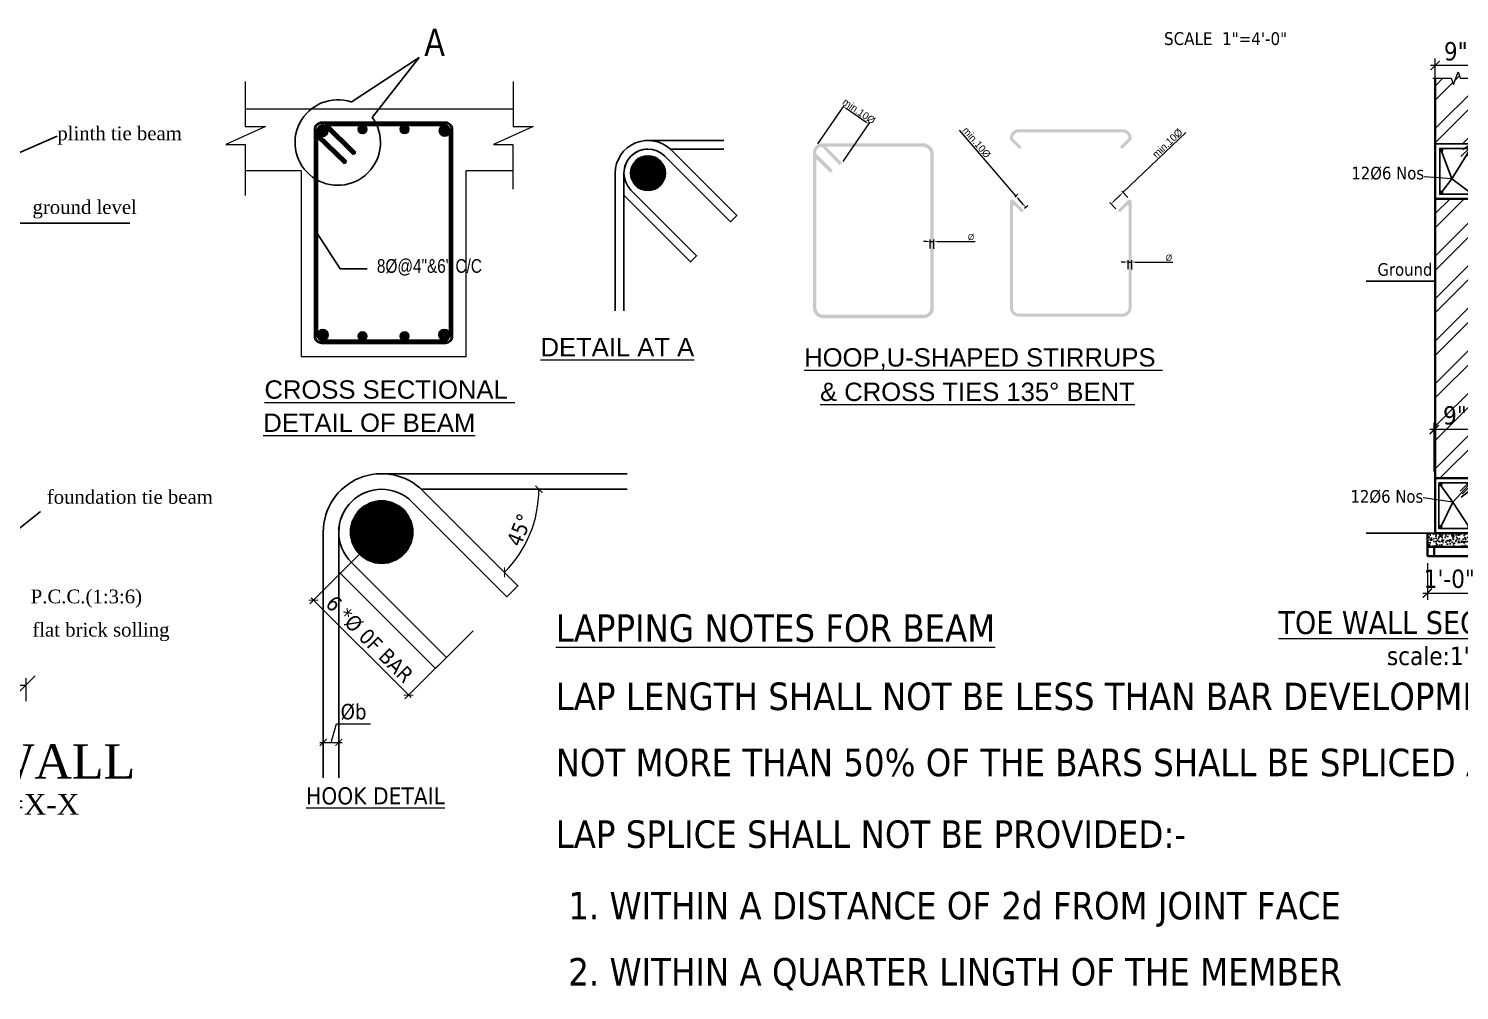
# Model space of a CAD drawing. Header units: inches. Extents: x 130993 to 274375, y -5108 to 103559.
# Drawn here: x 151888 to 152512, y 50252 to 50672 of the extents above; entities that cross this region are included whole.
import ezdxf

# ---------------------------------------------------------------- set-up
doc = ezdxf.new("R2010")
doc.units = ezdxf.units.IN
doc.header["$MEASUREMENT"] = 0
doc.header["$PDMODE"] = 2
doc.header["$PDSIZE"] = -3
for name, color, linetype, lineweight in [('1', 7, 'Continuous', 25), ('2dimension', 121, 'Continuous', 13), ('BAR', 5, 'Continuous', 40), ('Binder', 32, 'Continuous', 35), ('DIM', 5, 'Continuous', 9), ('DIMENSION', 142, 'Continuous', 20), ('dimensions', 180, 'Continuous', 18), ('Hatach', 8, 'Continuous', 5), ('HATCH', 9, 'Continuous', 9), ('INDEX LINE', 4, 'Continuous', 13), ('rcc bar', 7, 'Continuous', 60), ('Steel', 73, 'Continuous', 40), ('Stru. Surface Line', 7, 'Continuous', 15), ('TEXT', 181, 'Continuous', 13), ('TEXTT', 7, 'Continuous', 13), ('title text 1', 5, 'Continuous', 15), ('wall', 1, 'Continuous', 30)]:
    doc.layers.add(name, color=color, linetype=linetype, lineweight=lineweight)
for name, color, linetype in [('ELEVATION', 7, 'Continuous'), ('Steel Hatch', 7, 'Continuous'), ('STIRRUP', 10, 'Continuous')]:
    doc.layers.add(name, color=color, linetype=linetype)
doc.styles.add('1.8', font='times.ttf', dxfattribs={"width": 0.8, "height": 8})
doc.styles.add('Arial', font='arial.ttf', dxfattribs={"width": 0.8, "height": 200})
doc.styles.add('CENTURY', font='GOTHIC.TTF')
doc.styles.add('samar', font='times.ttf')
doc.styles.add('TAHOMA', font='tahoma.ttf', dxfattribs={"height": 9})
doc.dimstyles.new('1-4', dxfattribs={"dimscale": 0, "dimtxt": 8, "dimasz": 4, "dimexe": 3, "dimexo": 3, "dimgap": 2, "dimtad": 1, "dimdec": 0, "dimlfac": 0.5, "dimzin": 3, "dimdsep": 46, "dimlunit": 4, "dimtxsty": 'TAHOMA', "dimblk1": 'ARCHTICK', "dimblk2": 'ARCHTICK', "dimsah": 1, "dimcen": 0, "dimdle": 2, "dimclrd": 6, "dimclre": 6, "dimclrt": 7, "dimadec": 0, "dimazin": 0, "dimtfac": 0.333333, "dimtdec": 0, "dimtmove": 1, "dimatfit": 2, "dimfxl": 1, "dimtolj": 1, "dimtzin": 0, "dimlwd": -1, "dimlwe": -1, "dimarcsym": 0})
doc.dimstyles.new('1.4', dxfattribs={"dimscale": 0, "dimtxt": 6, "dimasz": 0.5, "dimexe": 2, "dimexo": 9, "dimgap": 2, "dimtad": 1, "dimdec": 0, "dimlfac": 0.5, "dimzin": 3, "dimdsep": 46, "dimlunit": 4, "dimtxsty": 'TAHOMA', "dimblk": 'DIM', "dimcen": 3, "dimdle": 3, "dimse1": 1, "dimse2": 1, "dimclrd": 256, "dimclre": 256, "dimclrt": 7, "dimadec": 1, "dimazin": 2, "dimtfac": 1, "dimtdec": 0, "dimtix": 1, "dimtofl": 0, "dimtmove": 2, "dimatfit": 3, "dimldrblk": 'ARW', "dimfxl": 1, "dimfrac": 2, "dimtolj": 2, "dimtzin": 0, "dimarcsym": 0})
doc.dimstyles.new('1.5', dxfattribs={"dimscale": 0.1875, "dimtxt": 8, "dimasz": 8, "dimexe": 4, "dimexo": 4, "dimgap": 2, "dimtad": 1, "dimdec": 1, "dimzin": 3, "dimlunit": 4, "dimtxsty": 'CENTURY', "dimcen": 4, "dimclrd": 5, "dimclre": 5, "dimclrt": 7, "dimadec": 0, "dimazin": 0, "dimtfac": 1, "dimtdec": 1, "dimtix": 1, "dimtmove": 0, "dimatfit": 3, "dimfxl": 1, "dimfrac": 1, "dimlwd": 0, "dimlwe": 0, "dimarcsym": 0})
doc.dimstyles.new('samar 1-24 (small)', dxfattribs={"dimtxt": 16, "dimasz": 8, "dimexe": 7, "dimexo": 1, "dimgap": 0.5, "dimtad": 1, "dimdec": 0, "dimlfac": 0.25, "dimzin": 3, "dimdsep": 46, "dimlunit": 4, "dimtxsty": 'samar', "dimblk": 'OBLIQUE', "dimcen": 0.09, "dimclrd": 256, "dimclre": 256, "dimclrt": 256, "dimadec": 0, "dimazin": 0, "dimtfac": 1, "dimtdec": 0, "dimtix": 1, "dimtmove": 1, "dimatfit": 2, "dimldrblk": 'Arrow 1', "dimfxl": 3, "dimfxlon": 1, "dimtolj": 1, "dimtzin": 0, "dimlwd": -1, "dimlwe": -1, "dimarcsym": 0})
pattern_1 = [(45, (-194.85, 76.41), (-9.2807765, 9.2807765), []), (45, (-188.663, 76.41), (-9.2807765, 9.2807765), [])]

# ---------------------------------------------------------------- blocks, each defined once
blk = doc.blocks.new('_Oblique')
at = {"color": 0, "linetype": 'ByBlock', "lineweight": -2}
blk.add_line((-0.5, -0.5), (0.5, 0.5), dxfattribs=at)
blk = doc.blocks.new('Arrow 1')
at = {"layer": '1'}
blk.add_hatch(color=256, dxfattribs=at).paths.add_polyline_path([(-1.008, 0.424), (-1.008, -0.424), (-0.008, 0)])
blk = doc.blocks.new('*D30')
at = {"layer": 'Defpoints', "color": 0, "ltscale": 0.1, "transparency": 16777216}
for p in [(-122.94, 135.91), (-62.94, 135.91), (-62.94, 117.05)]:
    blk.add_point(p, dxfattribs=at)
at = {"layer": 'dimensions', "ltscale": 0.1, "transparency": 16777216}
for p, q in [((-122.94, 120.05), (-122.94, 110.05)), ((-62.94, 120.05), (-62.94, 110.05)), ((-122.94, 117.05), (-62.94, 117.05))]:
    blk.add_line(p, q, dxfattribs=at)
at = {"layer": 'dimensions', "ltscale": 0.1, "transparency": 16777216, "xscale": 8, "yscale": 8, "zscale": 8, "rotation": 180}
blk.add_blockref('_Oblique', (-122.94, 117.05), dxfattribs=at)
at = {"layer": 'dimensions', "ltscale": 0.1, "transparency": 16777216, "xscale": 8, "yscale": 8, "zscale": 8}
blk.add_blockref('_Oblique', (-62.94, 117.05), dxfattribs=at)
at = {"layer": 'dimensions', "ltscale": 0.1, "transparency": 16777216, "insert": (-92.94, 125.69), "char_height": 16, "attachment_point": 5, "style": 'samar'}
blk.add_mtext('\\A1;1\'-3"', dxfattribs=at)
blk = doc.blocks.new('*D69')
at = {"layer": 'Defpoints', "color": 0}
for p in [(56445.32, 13495.65), (56447.91, 13492.95), (56442.74, 13488.02)]:
    blk.add_point(p, dxfattribs=at)
at = {"layer": 'DIMENSION', "color": 5, "lineweight": 0}
for p, q in [((56445.32, 13495.65), (56472.73, 13521.8)), ((56447.39, 13493.49), (56444.81, 13496.2)), ((56442.23, 13488.57), (56439.64, 13491.27)), ((56441.25, 13491.77), (56444.24, 13494.62))]:
    blk.add_line(p, q, dxfattribs=at)
at = {"layer": 'DIMENSION', "color": 5}
for points in [[(56441.07, 13491.95), (56441.42, 13491.58), (56440.16, 13490.73)], [(56444.07, 13494.8), (56444.41, 13494.44), (56445.32, 13495.65)]]:
    blk.add_solid(points, dxfattribs=at)
at = {"layer": 'DIMENSION', "color": 7, "insert": (56464.77, 13517.17), "char_height": 2.625, "attachment_point": 5, "rotation": 43.64959, "style": 'CENTURY'}
blk.add_mtext('{\\H1.2143x;min.10%%C}', dxfattribs=at)
blk = doc.blocks.new('*D70')
at = {"layer": 'Defpoints', "color": 0}
for p in [(56400.01, 13495.36), (56404.32, 13490.34), (56402.92, 13489.14)]:
    blk.add_point(p, dxfattribs=at)
at = {"layer": 'DIMENSION', "color": 5, "lineweight": 0}
for p, q in [((56398.62, 13494.16), (56373.96, 13522.91)), ((56399.45, 13494.87), (56398.05, 13493.67)), ((56401.94, 13490.28), (56399.59, 13493.02)), ((56403.75, 13489.85), (56402.35, 13488.65))]:
    blk.add_line(p, q, dxfattribs=at)
at = {"layer": 'DIMENSION', "color": 5}
for points in [[(56399.78, 13493.18), (56399.4, 13492.86), (56398.62, 13494.16)], [(56402.13, 13490.44), (56401.75, 13490.12), (56402.92, 13489.14)]]:
    blk.add_solid(points, dxfattribs=at)
at = {"layer": 'DIMENSION', "color": 7, "insert": (56381.42, 13517.51), "char_height": 2.625, "attachment_point": 5, "rotation": 310.61836, "style": 'CENTURY'}
blk.add_mtext('{\\H1.2143x;min.10%%C}', dxfattribs=at)
blk = doc.blocks.new('*D71')
at = {"layer": 'Defpoints', "color": 0}
for p in [(56323.31, 13533.17), (56311.65, 13516.26), (56322.72, 13508.63)]:
    blk.add_point(p, dxfattribs=at)
at = {"layer": 'DIMENSION', "color": 5, "lineweight": 0}
for p, q in [((56312.08, 13516.88), (56323.74, 13533.78)), ((56333.14, 13526.38), (56324.54, 13532.32)), ((56323.14, 13509.25), (56334.8, 13526.15))]:
    blk.add_line(p, q, dxfattribs=at)
at = {"layer": 'DIMENSION', "color": 5}
for points in [[(56324.69, 13532.52), (56324.4, 13532.11), (56323.31, 13533.17)], [(56333.28, 13526.59), (56333, 13526.18), (56334.38, 13525.53)]]:
    blk.add_solid(points, dxfattribs=at)
at = {"layer": 'DIMENSION', "color": 7, "insert": (56330.06, 13531.12), "char_height": 2.625, "attachment_point": 5, "rotation": 325.40331, "style": 'CENTURY'}
blk.add_mtext('{\\H1.2143x;min.10%%C}', dxfattribs=at)
blk = doc.blocks.new('*D72')
at = {"layer": 'Defpoints', "color": 0}
for p in [(56449.14, 13465.32), (56447.58, 13461.47), (56449.14, 13461.28)]:
    blk.add_point(p, dxfattribs=at)
at = {"layer": 'DIMENSION', "color": 5, "lineweight": 0}
for p, q in [((56446.08, 13465.32), (56444.58, 13465.32)), ((56447.58, 13462.22), (56447.58, 13466.07)), ((56447.58, 13465.32), (56449.14, 13465.32)), ((56449.14, 13462.03), (56449.14, 13466.07)), ((56450.64, 13465.32), (56467.14, 13465.32))]:
    blk.add_line(p, q, dxfattribs=at)
at = {"layer": 'DIMENSION', "color": 5}
for points in [[(56446.08, 13465.57), (56446.08, 13465.07), (56447.58, 13465.32)], [(56450.64, 13465.57), (56450.64, 13465.07), (56449.14, 13465.32)]]:
    blk.add_solid(points, dxfattribs=at)
at = {"layer": 'DIMENSION', "color": 7, "insert": (56465.39, 13467.16), "char_height": 2.625, "attachment_point": 5, "style": 'CENTURY'}
blk.add_mtext('%%C', dxfattribs=at)
blk = doc.blocks.new('*D73')
at = {"layer": 'Defpoints', "color": 0}
for p in [(56362.75, 13474.33), (56361.19, 13470.48), (56362.75, 13470.29)]:
    blk.add_point(p, dxfattribs=at)
at = {"layer": 'DIMENSION', "color": 5, "lineweight": 0}
for p, q in [((56359.69, 13474.33), (56358.19, 13474.33)), ((56361.19, 13471.23), (56361.19, 13475.08)), ((56361.19, 13474.33), (56362.75, 13474.33)), ((56362.75, 13471.04), (56362.75, 13475.08)), ((56364.25, 13474.33), (56380.75, 13474.33))]:
    blk.add_line(p, q, dxfattribs=at)
at = {"layer": 'DIMENSION', "color": 5}
for points in [[(56359.69, 13474.58), (56359.69, 13474.08), (56361.19, 13474.33)], [(56364.25, 13474.58), (56364.25, 13474.08), (56362.75, 13474.33)]]:
    blk.add_solid(points, dxfattribs=at)
at = {"layer": 'DIMENSION', "color": 7, "insert": (56379, 13476.17), "char_height": 2.625, "attachment_point": 5, "style": 'CENTURY'}
blk.add_mtext('%%C', dxfattribs=at)
blk = doc.blocks.new('_ArchTick')
at = {"color": 0, "linetype": 'ByBlock', "const_width": 0.15}
blk.add_lwpolyline([(-0.5, -0.5), (0.5, 0.5)], dxfattribs=at)
blk = doc.blocks.new('*D66')
at = {"layer": 'Defpoints', "color": 0, "ltscale": 0.5}
for p in [(56273.41, 13340.32), (56393.23, 13340.32), (56274.33, 13339.43), (56332.64, 13306.14), (56329.63, 13284.14)]:
    blk.add_point(p, dxfattribs=at)
at = {"layer": 'DIMENSION', "color": 6, "ltscale": 0.5}
blk.add_arc((56273.44, 13340.32), 68.36, 315, 0, dxfattribs=at)
at = {"layer": 'DIMENSION', "color": 6, "ltscale": 0.5, "xscale": 4, "yscale": 4, "zscale": 4}
for p, rotation in [((56341.8, 13340.32), 90.00000000000031), ((56321.78, 13291.98), 224.9999999999584)]:
    blk.add_blockref('_ArchTick', p, dxfattribs=dict(at, rotation=rotation))
at = {"layer": 'DIMENSION', "color": 7, "ltscale": 0.5, "insert": (56330.52, 13316.68), "char_height": 9, "attachment_point": 5, "rotation": 67.5, "style": 'TAHOMA'}
blk.add_mtext('\\A1;45°', dxfattribs=at)
blk = doc.blocks.new('*D67')
at = {"layer": 'Defpoints', "color": 0, "ltscale": 0.5}
for p in [(56250.29, 13315.39), (56305.58, 13260.1), (56265.98, 13220.5)]:
    blk.add_point(p, dxfattribs=at)
at = {"layer": 'DIMENSION', "color": 6, "ltscale": 0.5}
for p, q in [((56248.17, 13313.27), (56208.57, 13273.67)), ((56209.28, 13277.2), (56267.4, 13219.08)), ((56303.46, 13257.97), (56263.86, 13218.37))]:
    blk.add_line(p, q, dxfattribs=at)
at = {"layer": 'DIMENSION', "color": 6, "ltscale": 0.5, "xscale": 4, "yscale": 4, "zscale": 4}
for p, rotation in [((56210.69, 13275.79), 134.9999999999756), ((56265.98, 13220.5), 314.9999999999755)]:
    blk.add_blockref('_ArchTick', p, dxfattribs=dict(at, rotation=rotation))
at = {"layer": 'DIMENSION', "color": 7, "ltscale": 0.5, "insert": (56243.18, 13252.98), "char_height": 9, "attachment_point": 5, "rotation": 315, "style": 'TAHOMA'}
blk.add_mtext('\\A1;6 *%%C 0F BAR', dxfattribs=at)
blk = doc.blocks.new('*D68')
at = {"layer": 'Defpoints', "color": 0, "ltscale": 0.5}
for p in [(56225.36, 13192.99), (56216.29, 13177.18), (56225.36, 13177.18)]:
    blk.add_point(p, dxfattribs=at)
at = {"layer": 'DIMENSION', "color": 6, "ltscale": 0.5}
for p, q in [((56220.83, 13192.99), (56224.08, 13203.84)), ((56224.08, 13203.84), (56243.83, 13203.84)), ((56214.29, 13192.99), (56227.36, 13192.99)), ((56216.29, 13180.18), (56216.29, 13195.99)), ((56225.36, 13180.18), (56225.36, 13195.99))]:
    blk.add_line(p, q, dxfattribs=at)
at = {"layer": 'DIMENSION', "color": 6, "ltscale": 0.5, "xscale": 4, "yscale": 4, "zscale": 4, "rotation": 180}
blk.add_blockref('_ArchTick', (56216.29, 13192.99), dxfattribs=at)
at = {"layer": 'DIMENSION', "color": 6, "ltscale": 0.5, "xscale": 4, "yscale": 4, "zscale": 4}
blk.add_blockref('_ArchTick', (56225.36, 13192.99), dxfattribs=at)
at = {"layer": 'DIMENSION', "color": 7, "ltscale": 0.5, "insert": (56233.95, 13210.69), "char_height": 9, "attachment_point": 5, "style": 'TAHOMA'}
blk.add_mtext('\\A1;%%cb', dxfattribs=at)
blk = doc.blocks.new('*D170')
at = {"layer": 'Defpoints', "color": 0}
for p in [(52118, 10047.17), (52118, 10013.01), (52136, 10013.01)]:
    blk.add_point(p, dxfattribs=at)
at = {"layer": 'DIM', "color": 6}
for p, q in [((52118, 10016.01), (52118, 10050.17)), ((52136, 10016.01), (52136, 10050.17)), ((52138, 10047.17), (52116, 10047.17))]:
    blk.add_line(p, q, dxfattribs=at)
at = {"layer": 'DIM', "color": 6, "xscale": 4, "yscale": 4, "zscale": 4, "rotation": 180}
blk.add_blockref('_ArchTick', (52118, 10047.17), dxfattribs=at)
at = {"layer": 'DIM', "color": 6, "xscale": 4, "yscale": 4, "zscale": 4}
blk.add_blockref('_ArchTick', (52136, 10047.17), dxfattribs=at)
at = {"layer": 'DIM', "color": 7, "insert": (52127, 10053.33), "char_height": 8, "attachment_point": 5, "style": 'TAHOMA'}
blk.add_mtext('\\A1;9"', dxfattribs=at)
blk = doc.blocks.new('*D171')
at = {"layer": 'Defpoints', "color": 0}
for p in [(52132.4, 9953.01), (52167.89, 9953.01), (52135.63, 9867.01)]:
    blk.add_point(p, dxfattribs=at)
at = {"layer": 'DIM', "color": 6}
for p, q in [((52167.89, 9865.01), (52167.89, 9955.01)), ((52135.4, 9953.01), (52170.89, 9953.01)), ((52138.63, 9867.01), (52170.89, 9867.01))]:
    blk.add_line(p, q, dxfattribs=at)
at = {"layer": 'DIM', "color": 6, "xscale": 4, "yscale": 4, "zscale": 4}
for p, rotation in [((52167.89, 9953.01), 90), ((52167.89, 9867.01), 270)]:
    blk.add_blockref('_ArchTick', p, dxfattribs=dict(at, rotation=rotation))
at = {"layer": 'DIM', "color": 7, "insert": (52161.73, 9910.01), "char_height": 8, "attachment_point": 5, "rotation": 90, "style": 'TAHOMA'}
blk.add_mtext('\\A1;3\'-7"', dxfattribs=at)
blk = doc.blocks.new('*D172')
at = {"layer": 'Defpoints', "color": 0}
for p in [(52162.11, 10013.01), (52167.89, 10013.01), (52132.4, 9953.01)]:
    blk.add_point(p, dxfattribs=at)
at = {"layer": 'DIM', "color": 6}
for p, q in [((52165.11, 10013.01), (52170.89, 10013.01)), ((52167.89, 9951.01), (52167.89, 10015.01)), ((52135.4, 9953.01), (52170.89, 9953.01))]:
    blk.add_line(p, q, dxfattribs=at)
at = {"layer": 'DIM', "color": 6, "xscale": 4, "yscale": 4, "zscale": 4}
for p, rotation in [((52167.89, 10013.01), 90), ((52167.89, 9953.01), 270)]:
    blk.add_blockref('_ArchTick', p, dxfattribs=dict(at, rotation=rotation))
at = {"layer": 'DIM', "color": 7, "insert": (52161.73, 9983.01), "char_height": 8, "attachment_point": 5, "rotation": 90, "style": 'TAHOMA'}
blk.add_mtext('\\A1;2\'-6"', dxfattribs=at)
blk = doc.blocks.new('ARW')
at = {"layer": 'INDEX LINE'}
blk.add_lwpolyline([(10, 0, 0, 6, 0), (0, 0, 0, 0, 0), (10, 0, 0, 0, 0)], format="xyseb", dxfattribs=at)
blk = doc.blocks.new('DIM')
at = {"layer": 'INDEX LINE'}
h = blk.add_hatch(color=256, dxfattribs=at)
h.paths.add_polyline_path([(0, 1.3), (0, 0), (1.3, 0, 0.414214)])
h.paths.add_polyline_path([(1.3, 0), (0, 0), (0, -1.3, 0.414214)])
h.paths.add_polyline_path([(0, 0), (-1.3, 0, 0.414214), (0, -1.3)])
h.paths.add_polyline_path([(0, 1.3, 0.414214), (-1.3, 0), (0, 0)])
for p, q in [((-6, 0), (6, 0)), ((0, 6), (0, -6))]:
    blk.add_line(p, q, dxfattribs=at)
blk.add_circle((0, 0), 1.28, dxfattribs=at)
blk = doc.blocks.new('*D173')
at = {"layer": 'Defpoints', "color": 0}
for p in [(52159.45, 9843.01), (52138.63, 9833.01), (52167.52, 9833.01)]:
    blk.add_point(p, dxfattribs=at)
at = {"layer": 'DIM', "color": 6}
for p, q in [((52162.45, 9843.01), (52170.52, 9843.01)), ((52167.52, 9845.01), (52167.52, 9831.01)), ((52141.63, 9833.01), (52170.52, 9833.01))]:
    blk.add_line(p, q, dxfattribs=at)
at = {"layer": 'DIM', "color": 6, "xscale": 4, "yscale": 4, "zscale": 4}
for p, rotation in [((52167.52, 9843.01), 90), ((52167.52, 9833.01), 270)]:
    blk.add_blockref('_ArchTick', p, dxfattribs=dict(at, rotation=rotation))
at = {"layer": 'DIM', "color": 7, "insert": (52161.44, 9838.01), "char_height": 8, "attachment_point": 5, "rotation": 90, "style": 'TAHOMA'}
blk.add_mtext('\\A1;5"', dxfattribs=at)
blk = doc.blocks.new('*D174')
at = {"layer": 'Defpoints', "color": 0}
for p in [(52114.63, 9833.01), (52138.63, 9833.01), (52138.63, 9816.91)]:
    blk.add_point(p, dxfattribs=at)
at = {"layer": 'DIM', "color": 6}
for p, q in [((52114.63, 9830.01), (52114.63, 9813.91)), ((52138.63, 9830.01), (52138.63, 9813.91)), ((52112.63, 9816.91), (52140.63, 9816.91))]:
    blk.add_line(p, q, dxfattribs=at)
at = {"layer": 'DIM', "color": 6, "xscale": 4, "yscale": 4, "zscale": 4, "rotation": 180}
blk.add_blockref('_ArchTick', (52114.63, 9816.91), dxfattribs=at)
at = {"layer": 'DIM', "color": 6, "xscale": 4, "yscale": 4, "zscale": 4}
blk.add_blockref('_ArchTick', (52138.63, 9816.91), dxfattribs=at)
at = {"layer": 'DIM', "color": 7, "insert": (52124.19, 9823.07), "char_height": 8, "attachment_point": 5, "style": 'TAHOMA'}
blk.add_mtext('\\A1;1\'-0"', dxfattribs=at)
blk = doc.blocks.new('*D175')
at = {"layer": 'Defpoints', "color": 0}
for p in [(52117.63, 9888.26), (52117.63, 9867.01), (52135.63, 9867.01)]:
    blk.add_point(p, dxfattribs=at)
at = {"layer": 'DIM', "color": 6}
for p, q in [((52137.63, 9888.26), (52115.63, 9888.26)), ((52117.63, 9870.01), (52117.63, 9891.26)), ((52135.63, 9870.01), (52135.63, 9891.26))]:
    blk.add_line(p, q, dxfattribs=at)
at = {"layer": 'DIM', "color": 6, "xscale": 4, "yscale": 4, "zscale": 4, "rotation": 180}
blk.add_blockref('_ArchTick', (52117.63, 9888.26), dxfattribs=at)
at = {"layer": 'DIM', "color": 6, "xscale": 4, "yscale": 4, "zscale": 4}
blk.add_blockref('_ArchTick', (52135.63, 9888.26), dxfattribs=at)
at = {"layer": 'DIM', "color": 7, "insert": (52126.63, 9894.42), "char_height": 8, "attachment_point": 5, "style": 'TAHOMA'}
blk.add_mtext('\\A1;9"', dxfattribs=at)
blk = doc.blocks.new('*D176')
at = {"layer": 'Defpoints', "color": 0}
for p in [(52135.63, 9867.01), (52135.63, 9843.01), (52167.89, 9843.01)]:
    blk.add_point(p, dxfattribs=at)
at = {"layer": 'DIM', "color": 6}
for p, q in [((52167.89, 9869.01), (52167.89, 9841.01)), ((52138.63, 9867.01), (52170.89, 9867.01)), ((52138.63, 9843.01), (52170.89, 9843.01))]:
    blk.add_line(p, q, dxfattribs=at)
at = {"layer": 'DIM', "color": 6, "xscale": 4, "yscale": 4, "zscale": 4}
for p, rotation in [((52167.89, 9867.01), 90), ((52167.89, 9843.01), 270)]:
    blk.add_blockref('_ArchTick', p, dxfattribs=dict(at, rotation=rotation))
at = {"layer": 'DIM', "color": 7, "insert": (52161.73, 9855.01), "char_height": 8, "attachment_point": 5, "rotation": 90, "style": 'TAHOMA'}
blk.add_mtext('\\A1;1\'-0"', dxfattribs=at)
blk = doc.blocks.new('DFGGGH')
at = {"color": 3, "ltscale": 0.1}
blk.add_line((-74.94, 318.66), (-17.65, 318.66), dxfattribs=at)
at = {"layer": '1', "ltscale": 1000, "insert": (-130.31, 91.22), "char_height": 15, "width": 373.9752, "attachment_point": 1, "style": 'samar'}
blk.add_mtext('TOE WALL ', dxfattribs=at)
at = {"layer": '2dimension', "char_height": 6, "attachment_point": 1, "style": 'samar'}
for s, insert, width in [('plinth tie beam', (-49.23, 360.92), 81.1698), ('ground level', (-60.07, 328.72), 81.1698), ('foundation tie beam', (-53.83, 202.21), 68.744), ('flat brick solling', (-60.15, 144.23), 72.263)]:
    blk.add_mtext(s, dxfattribs=dict(at, insert=insert, width=width))
at = {"layer": '2dimension', "insert": (-63.11, 158.75), "char_height": 6, "attachment_point": 1, "style": 'samar'}
blk.add_mtext(' P.C.C.(1:3:6)', dxfattribs=at)
at = {"layer": 'TEXTT', "insert": (-112.3, 69.48), "char_height": 9, "width": 88.12, "attachment_point": 1, "style": 'samar'}
blk.add_mtext('Section=X-X ', dxfattribs=at)
at = {"layer": 'dimensions', "ltscale": 0.1}
dim = blk.add_linear_dim(base=(-62.94, 117.05), p1=(-122.94, 135.91), p2=(-62.94, 135.91), dimstyle='samar 1-24 (small)', dxfattribs=at)
dim.commit()
dim.dimension.update_dxf_attribs({"geometry": '*D30', "text_midpoint": (-92.94, 125.69)})
at = {"lineweight": 5, "ltscale": 0.1}
for points in [[(-89.05, 339.41), (-49.23, 356.72)], [(-82.26, 172.5), (-56.53, 192.89)]]:
    blk.add_leader(points, dimstyle='samar 1-24 (small)', override={"dimtxsty": 'samar'}, dxfattribs=at)
blk = doc.blocks.new('ring detail')
at = {"ltscale": 0.5}
h = blk.add_hatch(color=256, dxfattribs=at)
h.paths.add_polyline_path([(56445.11, 13521.98, -0.414214), (56447.77, 13519.32), (56444.01, 13515.56), (56444.95, 13514.62), (56448.84, 13518.51, 0.198912), (56449.1, 13519.14), (56449.1, 13519.32, 0.414214), (56445.11, 13523.3), (56399.96, 13523.3, 0.414214), (56395.97, 13519.32), (56395.97, 13519.14, 0.198912), (56396.23, 13518.51), (56400.12, 13514.62), (56401.06, 13515.56), (56397.3, 13519.32, -0.414214), (56399.96, 13521.98)])
h.paths.add_polyline_path([(56449.1, 13491.76, 0.668179), (56447.59, 13492.39), (56443.08, 13487.88), (56444.01, 13486.94), (56447.02, 13489.94, -0.668179), (56447.77, 13489.62), (56447.77, 13445.44, -0.414214), (56445.11, 13442.78), (56399.96, 13442.78, -0.414214), (56397.3, 13445.44), (56397.3, 13489.62, -0.668179), (56398.06, 13489.94), (56401.06, 13486.94), (56402, 13487.88), (56397.48, 13492.39, 0.668179), (56395.97, 13491.76), (56395.97, 13445.44, 0.414214), (56399.96, 13441.45), (56445.11, 13441.45, 0.414214), (56449.1, 13445.44)])
h = blk.add_hatch(color=256, dxfattribs=at)
h.paths.add_polyline_path([(56358.22, 13440.77, 0.414214), (56362.76, 13445.31), (56362.76, 13512.63, 0.387552), (56358.04, 13517.18), (56314.39, 13517.18, 0.33451), (56310.02, 13513.89), (56310.02, 13445.31, 0.414214), (56314.56, 13440.77)])
h.paths.add_polyline_path([(56358.22, 13442.28, 0.414214), (56361.25, 13445.31), (56361.25, 13512.63, 0.374804), (56358.04, 13515.66), (56315.57, 13515.65), (56322.72, 13508.63), (56321.65, 13507.56), (56313.9, 13515.67, 0.513928), (56311.53, 13512.46), (56318.68, 13505.31), (56317.61, 13504.24), (56311.53, 13510.31), (56311.53, 13445.31, 0.414214), (56314.56, 13442.28)], flags=16)
at = {"layer": 'Steel Hatch'}
for points in [[(56093.58, 13522.47, 1), (56098.3, 13522.47, 1)], [(56115.24, 13523.24, 1), (56111.46, 13523.24, 1)], [(56133.66, 13523.24, 1), (56129.88, 13523.24, 1)], [(56146.89, 13522.63, 1), (56151.61, 13522.63, 1)], [(56093.72, 13433.54, 1), (56098.44, 13433.54, 1)], [(56115.24, 13432.91, 1), (56111.46, 13432.91, 1)], [(56133.66, 13432.91, 1), (56129.88, 13432.91, 1)], [(56146.71, 13433.57, 1), (56151.43, 13433.57, 1)]]:
    blk.add_hatch(color=256, dxfattribs=at).paths.add_polyline_path(points)
at = {"layer": 'Binder'}
for p, q in [((56094.2, 13520.87), (56106.23, 13509.16)), ((56096.68, 13525.12), (56096.3, 13525.12)), ((56096.68, 13525.12), (56109.41, 13512.4)), ((56097.1, 13526.07), (56110.13, 13513.12)), ((56098.24, 13525.13), (56098.05, 13525.13)), ((56093.5, 13520.12), (56105.51, 13508.42)), ((56105.51, 13508.42), (56106.23, 13509.16)), ((56110.13, 13513.12), (56109.41, 13512.4))]:
    blk.add_line(p, q, dxfattribs=at)
blk.add_lwpolyline([(56095.56, 13430.07), (56149.56, 13430.07, 0.414214), (56152.56, 13433.07), (56152.56, 13523.07, 0.414214), (56149.56, 13526.07), (56095.56, 13526.07, 0.414214), (56092.56, 13523.07), (56092.56, 13433.07, 0.414214)], format="xyb", close=True, dxfattribs=at)
blk.add_lwpolyline([(56096.3, 13525.12, 0.394619), (56093.5, 13522.13), (56093.5, 13434.02, 0.414214), (56096.5, 13431.02), (56148.61, 13431.02, 0.414214), (56151.61, 13434.02), (56151.61, 13522.13, 0.414214), (56148.61, 13525.13), (56098.24, 13525.13)], format="xyb", dxfattribs=at)
at = {"layer": 'Defpoints', "ltscale": 15}
blk.add_lwpolyline([(56093.5, 13478.07), (56103.69, 13462.35), (56115.45, 13462.35)], dxfattribs=at)
at = {"layer": 'ELEVATION'}
for p, q in [((56108.48, 13535.17), (56138.18, 13554.59)), ((56138.18, 13554.59), (56117.66, 13528.46))]:
    blk.add_line(p, q, dxfattribs=at)
for points in [[(56227.5, 13494.41, 0.009454), (56227.88, 13494.02), (56256.54, 13465.36), (56259.23, 13468.05), (56230.57, 13496.72, -1), (56245.39, 13511.53), (56274.05, 13482.87), (56276.75, 13485.56), (56248.08, 13514.23, 0.668179), (56223.69, 13504.12), (56223.69, 13444.06)], [(56237.98, 13514.6, 0.414214), (56227.5, 13504.12), (56227.5, 13504.12), (56227.5, 13444.06)]]:
    blk.add_lwpolyline(points, format="xyb", dxfattribs=at)
for points in [[(56237.98, 13518.41), (56271.17, 13518.41)], [(56247.69, 13514.6), (56271.17, 13514.6)]]:
    blk.add_lwpolyline(points, dxfattribs=at)
blk.add_arc((56102.58, 13517.47), 18.66, 71.59121, 36.08941, dxfattribs=at)
at = {"layer": 'HATCH', "ltscale": 2}
for p, q in [((56062.23, 13544.08), (56062.23, 13524.52)), ((56179.08, 13544.08), (56179.08, 13524.52)), ((56071.06, 13524.52), (56053.71, 13516.59)), ((56062.23, 13524.52), (56071.06, 13524.52)), ((56187.91, 13524.52), (56170.56, 13516.59)), ((56179.08, 13524.52), (56187.91, 13524.52)), ((56053.71, 13516.59), (56062.2, 13516.61)), ((56062.2, 13516.61), (56062.23, 13494.37)), ((56170.56, 13516.59), (56179.05, 13516.61)), ((56179.05, 13516.61), (56179.05, 13497.06))]:
    blk.add_line(p, q, dxfattribs=at)
at = {"layer": 'Steel'}
blk.add_circle((56237.98, 13504.12), 7.32, dxfattribs=at)
at = {"layer": 'Steel Hatch', "const_width": 7.32}
blk.add_lwpolyline([(56234.32, 13504.12, 1), (56241.64, 13504.12, 1)], format="xyb", close=True, dxfattribs=at)
at = {"layer": 'Steel Hatch'}
for centre, radius in [((56095.94, 13522.47), 2.36), ((56113.35, 13523.24), 1.89), ((56131.77, 13523.24), 1.89), ((56149.25, 13522.63), 2.36), ((56096.08, 13433.54), 2.36), ((56113.35, 13432.91), 1.89), ((56131.77, 13432.91), 1.89), ((56149.07, 13433.57), 2.36)]:
    blk.add_circle(centre, radius, dxfattribs=at)
at = {"layer": 'Stru. Surface Line'}
for p, q in [((56179.08, 13532.07), (56062.23, 13532.07)), ((56086.56, 13505.07), (56062.22, 13505.07)), ((56086.56, 13505.07), (56086.56, 13424.07)), ((56158.56, 13424.07), (56158.56, 13505.07)), ((56179.05, 13505.07), (56158.56, 13505.07)), ((56086.56, 13424.07), (56158.56, 13424.07))]:
    blk.add_line(p, q, dxfattribs=at)
at = {"layer": 'TEXT', "style": 'Arial'}
for s, insert, char_height, width, attachment_point in [('A', (56140.38, 13567.2), 12, 38.0607, 1), ('8%%C@4"&6" C/C', (56119.67, 13462.99), 6, 58.6275, 4)]:
    blk.add_mtext(s, dxfattribs=dict(at, insert=insert, char_height=char_height, width=width, attachment_point=attachment_point))
at = {"layer": 'title text 1', "style": 'Arial'}
for s, p in [('%%UDETAIL AT A', (56191.09, 13424.16)), ('%%UHOOP,U-SHAPED STIRRUPS ', (56306.17, 13419.68)), ('%%UCROSS SECTIONAL ', (56070.59, 13405.66)), ('%%U& CROSS TIES 135° BENT', (56313.09, 13404.66)), ('%%UDETAIL OF BEAM', (56070.09, 13391.16))]:
    blk.add_text(s, height=8, dxfattribs=at).set_placement(p)
at = {"layer": 'DIMENSION'}
for base, p1, p2, angle, picture, middle in [((56323.31, 13533.17), (56322.72, 13508.63), (56311.65, 13516.26), 145.40331, '*D71', (56328.84, 13529.35)), ((56402.92, 13489.14), (56400.01, 13495.36), (56404.32, 13490.34), 310.61836, '*D70', (56379.79, 13516.11)), ((56445.32, 13495.65), (56442.74, 13488.02), (56447.91, 13492.95), 43.64959, '*D69', (56466.25, 13515.62))]:
    dim = blk.add_linear_dim(base=base, p1=p1, p2=p2, angle=angle, text='{\\H1.2143x;min.10%%C}', dimstyle='1.5', override={"dimtxt": 14}, dxfattribs=at)
    dim.commit()
    dim.dimension.update_dxf_attribs({"geometry": picture, "text_midpoint": middle, "dimtype": 129})
for base, p1, p2, picture, middle in [((56362.75, 13474.33), (56361.19, 13470.48), (56362.75, 13470.29), '*D73', (56379, 13474.33)), ((56449.14, 13465.32), (56447.58, 13461.47), (56449.14, 13461.28), '*D72', (56465.39, 13465.32))]:
    dim = blk.add_linear_dim(base=base, p1=p1, p2=p2, text='%%C', dimstyle='1.5', override={"dimtxt": 14}, dxfattribs=at)
    dim.commit()
    dim.dimension.update_dxf_attribs({"geometry": picture, "text_midpoint": middle, "dimtype": 128})
blk = doc.blocks.new('hokd')
at = {"layer": 'ELEVATION'}
for points in [[(56225.36, 13292.27, 0.009454), (56226.25, 13291.35), (56281.54, 13236.05), (56287.95, 13242.47), (56232.66, 13297.76, -1), (56267.92, 13333.02), (56323.21, 13277.73), (56329.63, 13284.14), (56274.33, 13339.43, 0.668179), (56216.29, 13315.39), (56216.29, 13172.45)], [(56250.29, 13340.32, 0.414214), (56225.36, 13315.39), (56225.36, 13315.39), (56225.36, 13172.45)]]:
    blk.add_lwpolyline(points, format="xyb", dxfattribs=at)
for points in [[(56250.29, 13349.39), (56393.23, 13349.39)], [(56273.41, 13340.32), (56393.23, 13340.32)]]:
    blk.add_lwpolyline(points, dxfattribs=at)
at = {"layer": 'rcc bar', "const_width": 17.41}
blk.add_lwpolyline([(56241.59, 13315.39, 1), (56259, 13315.39, 1)], format="xyb", close=True, dxfattribs=at)
at = {"layer": 'rcc bar'}
blk.add_circle((56250.29, 13315.39), 17.41, dxfattribs=at)
at = {"layer": 'TEXT', "style": 'TAHOMA'}
blk.add_text('%%UHOOK DETAIL', height=10, dxfattribs=at).set_placement((56206.32, 13156.87))
at = {"layer": 'DIMENSION', "ltscale": 0.5}
dim = blk.add_angular_dim_2l(base=(56332.64, 13306.14), line1=((56273.41, 13340.32), (56393.23, 13340.32)), line2=((56274.33, 13339.43), (56329.63, 13284.14)), dimstyle='1-4', override={"dimscale": 1}, dxfattribs=at)
dim.commit()
dim.dimension.update_dxf_attribs({"geometry": '*D66', "text_midpoint": (56330.52, 13316.68)})
dim = blk.add_aligned_dim(p1=(56250.29, 13315.39), p2=(56305.58, 13260.1), distance=-56, text='6 *%%C 0F BAR', dimstyle='1-4', override={"dimscale": 1}, dxfattribs=at)
dim.commit()
dim.dimension.update_dxf_attribs({"geometry": '*D67', "text_midpoint": (56243.18, 13252.98)})
dim = blk.add_linear_dim(base=(56225.36, 13192.99), p1=(56216.29, 13177.18), p2=(56225.36, 13177.18), text='%%cb', dimstyle='1-4', override={"dimscale": 1}, dxfattribs=at)
dim.commit()
dim.dimension.update_dxf_attribs({"geometry": '*D68', "text_midpoint": (56226.08, 13210.69)})
blk = doc.blocks.new('toe walls')
at = {"ltscale": 10}
h = blk.add_hatch(dxfattribs=at)
h.set_pattern_fill('AR-CONC', color=8, scale=0.5, style=0)
h.set_pattern_definition([(50, (27188.446, 7681.265), (3.5863009, -0.31376067), [0.375, -4.125]), (355, (27188.446, 7681.265), (-0.69375667, 3.76096067), [0.3, -3.3]), (100.4514, (27188.7447, 7681.2388), (2.8925469, 3.4471977), [0.31870095, -3.50571056]), (46.1842, (27188.446, 7682.265), (5.33620524, -0.8275951), [0.5625, -6.1875]), (96.6356, (27188.8906, 7682.196), (4.6733135, 4.8705894), [0.4780514, -5.258565]), (351.1842, (27188.446, 7682.265), (4.6733097, 4.870593), [0.45, -4.95]), (21, (27188.946, 7682.015), (2.98453526, -2.01309445), [0.375, -4.125]), (326, (27188.946, 7682.015), (1.21657666, 3.6257502), [0.3, -3.3]), (71.4514, (27189.1946, 7681.847), (4.20111314, 1.6126525), [0.31870095, -3.50571056]), (37.5, (27188.4459, 7681.2649), (0.060799277, 1.66446927), [0, -3.26, 0, -3.35, 0, -3.3125]), (7.5, (27188.4459, 7681.265), (1.31534769, 1.97205856), [0, -1.91, 0, -3.185, 0, -1.2625]), (327.5, (27187.3309, 7681.2649), (2.66911218, -0.11277436), [0, -1.25, 0, -3.9, 0, -5.175]), (317.5, (27186.8309, 7681.265), (2.91593085, 0.50052491), [0, -1.625, 0, -2.59, 0, -3.675])])
h.paths.add_polyline_path([(52114.63, 9843.01), (52114.63, 9837.01), (52138.63, 9837.01), (52138.63, 9843.01)])
at = {"layer": 'Hatach'}
h = blk.add_hatch(dxfattribs=at)
h.set_pattern_fill('ANSI32', color=256, scale=35, style=0)
h.set_pattern_definition(pattern_1)
h.paths.add_polyline_path([(52136, 10041.6), (52129, 10041.6), (52128, 10044.35), (52126, 10038.85), (52125, 10041.6), (52118, 10041.6), (52118, 10013.01), (52136, 10013.01)])
h = blk.add_hatch(dxfattribs=at)
h.set_pattern_fill('ANSI32', color=256, scale=35, style=0)
h.set_pattern_definition(pattern_1)
h.paths.add_polyline_path([(52136, 9867.01), (52118, 9867.01), (52118, 9989.01), (52136, 9989.01)])
at = {"color": 8, "ltscale": 10}
blk.add_line((52114.63, 9843.01), (52138.63, 9843.01), dxfattribs=at)
at = {"ltscale": 10, "const_width": 0.8}
for points in [[(52120.82, 10010.61, 1), (52120.82, 10009.81, 1)], [(52133.18, 10010.61, -1), (52133.18, 10009.81, -1)], [(52120.4, 9991.83, 1), (52121.2, 9991.83, 1)], [(52133.6, 9991.83, -1), (52132.8, 9991.83, -1)], [(52120.45, 9864.61, 1), (52120.45, 9863.81, 1)], [(52132.81, 9864.61, -1), (52132.81, 9863.81, -1)], [(52120.03, 9845.83, 1), (52120.83, 9845.83, 1)], [(52133.23, 9845.83, -1), (52132.43, 9845.83, -1)]]:
    blk.add_lwpolyline(points, format="xyb", close=True, dxfattribs=at)
at = {"layer": 'BAR', "lineweight": 25, "ltscale": 10}
for p, q in [((52118, 10013.01), (52162.94, 10013.01)), ((52087.84, 9953.01), (52118, 9953.01)), ((52136, 9953.01), (52155.32, 9953.01)), ((52087.84, 9843.01), (52118, 9843.01))]:
    blk.add_line(p, q, dxfattribs=at)
at = {"layer": 'DIMENSION', "ltscale": 10}
for p, q in [((52125.33, 9997.65), (52113.21, 9998.52)), ((52118, 9988.64), (52118.37, 9989.01)), ((52125.66, 9856.58), (52112.84, 9858.52)), ((52117.63, 9842.64), (52118, 9843.01))]:
    blk.add_line(p, q, dxfattribs=at)
at = {"layer": 'DIMENSION', "linetype": 'Continuous', "ltscale": 10}
blk.add_lwpolyline([(52117, 10041.6), (52125, 10041.6), (52126, 10038.85), (52128, 10044.35), (52129, 10041.6), (52137, 10041.6)], dxfattribs=at)
at = {"layer": 'ELEVATION'}
blk.add_lwpolyline([(52136, 9867.01), (52118, 9867.01), (52118, 9989.01), (52136, 9989.01)], close=True, dxfattribs=at)
at = {"layer": 'STIRRUP', "color": 5, "ltscale": 10}
for p, q in [((52132.87, 10011.01), (52129.26, 10007.41)), ((52134, 10009.88), (52130.39, 10006.28)), ((52132.5, 9865.01), (52128.89, 9861.41)), ((52133.63, 9863.88), (52130.02, 9860.28))]:
    blk.add_line(p, q, dxfattribs=at)
for points in [[(52134, 9991.01), (52120, 9991.01), (52120, 10011.01), (52134, 10011.01)], [(52133.63, 9845.01), (52119.63, 9845.01), (52119.63, 9865.01), (52133.63, 9865.01)]]:
    blk.add_lwpolyline(points, close=True, dxfattribs=at)
at = {"layer": 'wall', "ltscale": 10}
for p, q in [((52118, 10041.6), (52118, 9843.01)), ((52136, 10041.6), (52136, 9843.01)), ((52118, 9989.01), (52136, 9989.01)), ((52117.63, 9867.01), (52136, 9867.01)), ((52114.63, 9843.01), (52114.63, 9833.01)), ((52117.63, 9843.01), (52135.63, 9843.01)), ((52138.63, 9843.01), (52138.63, 9833.01)), ((52114.63, 9837.01), (52138.63, 9837.01)), ((52117.63, 9837.01), (52117.63, 9833.01)), ((52135.63, 9837.01), (52135.63, 9833.01)), ((52114.63, 9833.01), (52138.63, 9833.01))]:
    blk.add_line(p, q, dxfattribs=at)
at = {"layer": 'TEXT', "ltscale": 10, "style": '1.8', "width": 0.8}
blk.add_text('DPC /upper Tie- Beam', height=7, dxfattribs=at).set_placement((52140.39, 10020.56))
at = {"layer": 'TEXT', "ltscale": 20, "style": 'TAHOMA'}
for s, p in [('12%%C6 Nos', (52081.43, 9997.48)), ('Ground', (52092.82, 9955.4)), ('Level', (52139.93, 9954.36)), ('Lower', (52146.34, 9884.61)), ('Tie Beam', (52146.03, 9877.51)), ('12%%C6 Nos', (52081.06, 9856.36))]:
    blk.add_text(s, height=5.5, dxfattribs=at).set_placement(p)
at = {"layer": 'TEXT', "style": 'TAHOMA'}
for s, height, p in [('%%UTOE WALL SECTION DETAILS', 10, (52049.61, 9799)), ('scale:1"=4\'-0"', 8, (52096.96, 9785.44))]:
    blk.add_text(s, height=height, dxfattribs=at).set_placement(p)
at = {"layer": 'DIM'}
for base, p1, p2, picture, middle in [((52118, 10047.17), (52136, 10013.01), (52118, 10013.01), '*D170', (52127, 10053.33)), ((52117.63, 9888.26), (52135.63, 9867.01), (52117.63, 9867.01), '*D175', (52126.63, 9894.42))]:
    dim = blk.add_linear_dim(base=base, p1=p1, p2=p2, dimstyle='1-4', override={"dimscale": 1}, dxfattribs=at)
    dim.commit()
    dim.dimension.update_dxf_attribs({"geometry": picture, "text_midpoint": middle})
for base, p1, p2, picture, middle in [((52167.89, 10013.01), (52132.4, 9953.01), (52162.11, 10013.01), '*D172', (52161.73, 9983.01)), ((52167.89, 9953.01), (52135.63, 9867.01), (52132.4, 9953.01), '*D171', (52161.73, 9910.01))]:
    dim = blk.add_linear_dim(base=base, p1=p1, p2=p2, angle=90, dimstyle='1-4', override={"dimscale": 1}, dxfattribs=at)
    dim.commit()
    dim.dimension.update_dxf_attribs({"geometry": picture, "text_midpoint": middle})
for base, p1, p2, picture, middle in [((52167.89, 9843.01), (52135.63, 9867.01), (52135.63, 9843.01), '*D176', (52167.89, 9855.01)), ((52167.52, 9833.01), (52159.45, 9843.01), (52138.63, 9833.01), '*D173', (52167.52, 9838.01))]:
    dim = blk.add_linear_dim(base=base, p1=p1, p2=p2, angle=90, dimstyle='1-4', override={"dimscale": 1}, dxfattribs=at)
    dim.commit()
    dim.dimension.update_dxf_attribs({"geometry": picture, "text_midpoint": middle, "dimtype": 128})
dim = blk.add_linear_dim(base=(52138.63, 9816.91), p1=(52114.63, 9833.01), p2=(52138.63, 9833.01), dimstyle='1-4', override={"dimscale": 1}, dxfattribs=at)
dim.commit()
dim.dimension.update_dxf_attribs({"geometry": '*D174', "text_midpoint": (52124.19, 9816.91), "dimtype": 128})
at = {"layer": 'DIMENSION', "ltscale": 10}
for points in [[(52130.15, 10010.55), (52144.01, 10019.49)], [(52120.82, 10009.81), (52125.33, 9997.65)], [(52132.89, 10009.94), (52125.33, 9997.65)], [(52121.08, 9992.12), (52125.33, 9997.65)], [(52132.88, 9992.08), (52125.33, 9997.65)], [(52129.35, 9858.74), (52158.29, 9880.44)], [(52120.45, 9863.81), (52125.66, 9856.58)], [(52132.52, 9863.94), (52125.66, 9856.58)], [(52120.71, 9846.12), (52125.66, 9856.58)], [(52132.51, 9846.08), (52125.66, 9856.58)]]:
    blk.add_leader(points, dimstyle='1.4', override={"dimscale": 1}, dxfattribs=at)

msp = doc.modelspace()

# ---------------------------------------------------------------- block references
msp.add_blockref('DFGGGH', (151949.34, 50268.57))
at = {"layer": 'ELEVATION'}
for name, p in [('ring detail', (95919.93, 37104.98)), ('toe walls', (100383.5, 40608.9))]:
    msp.add_blockref(name, p, dxfattribs=at)
at = {"layer": 'ELEVATION', "xscale": 0.75, "yscale": 0.75, "zscale": 0.75}
msp.add_blockref('hokd', (109853.95, 40465.87), dxfattribs=at)

# ---------------------------------------------------------------- texts
at = {"layer": 'TEXT', "style": 'TAHOMA'}
for s, height, p in [('SCALE  1"=4\'-0"', 5.588, (152383.19, 50665.04)), ('%%ULAPPING NOTES FOR BEAM', 12, (152117.64, 50404.52)), ('LAP LENGTH SHALL NOT BE LESS THAN BAR DEVELOPMENT LENGTH IN TENSION', 12, (152117.64, 50374.74)), ('NOT MORE THAN 50% OF THE BARS SHALL BE SPLICED AT ONE SECTION.', 12, (152117.64, 50345.86)), ('LAP SPLICE SHALL NOT BE PROVIDED:-', 12, (152117.64, 50314.57)), ('1. WITHIN A DISTANCE OF 2d FROM JOINT FACE', 12, (152123.14, 50283.36)), ('2. WITHIN A QUARTER LINGTH OF THE MEMBER', 12, (152123.14, 50254.48))]:
    msp.add_text(s, height=height, dxfattribs=at).set_placement(p)

doc.saveas('drawing.dxf')
